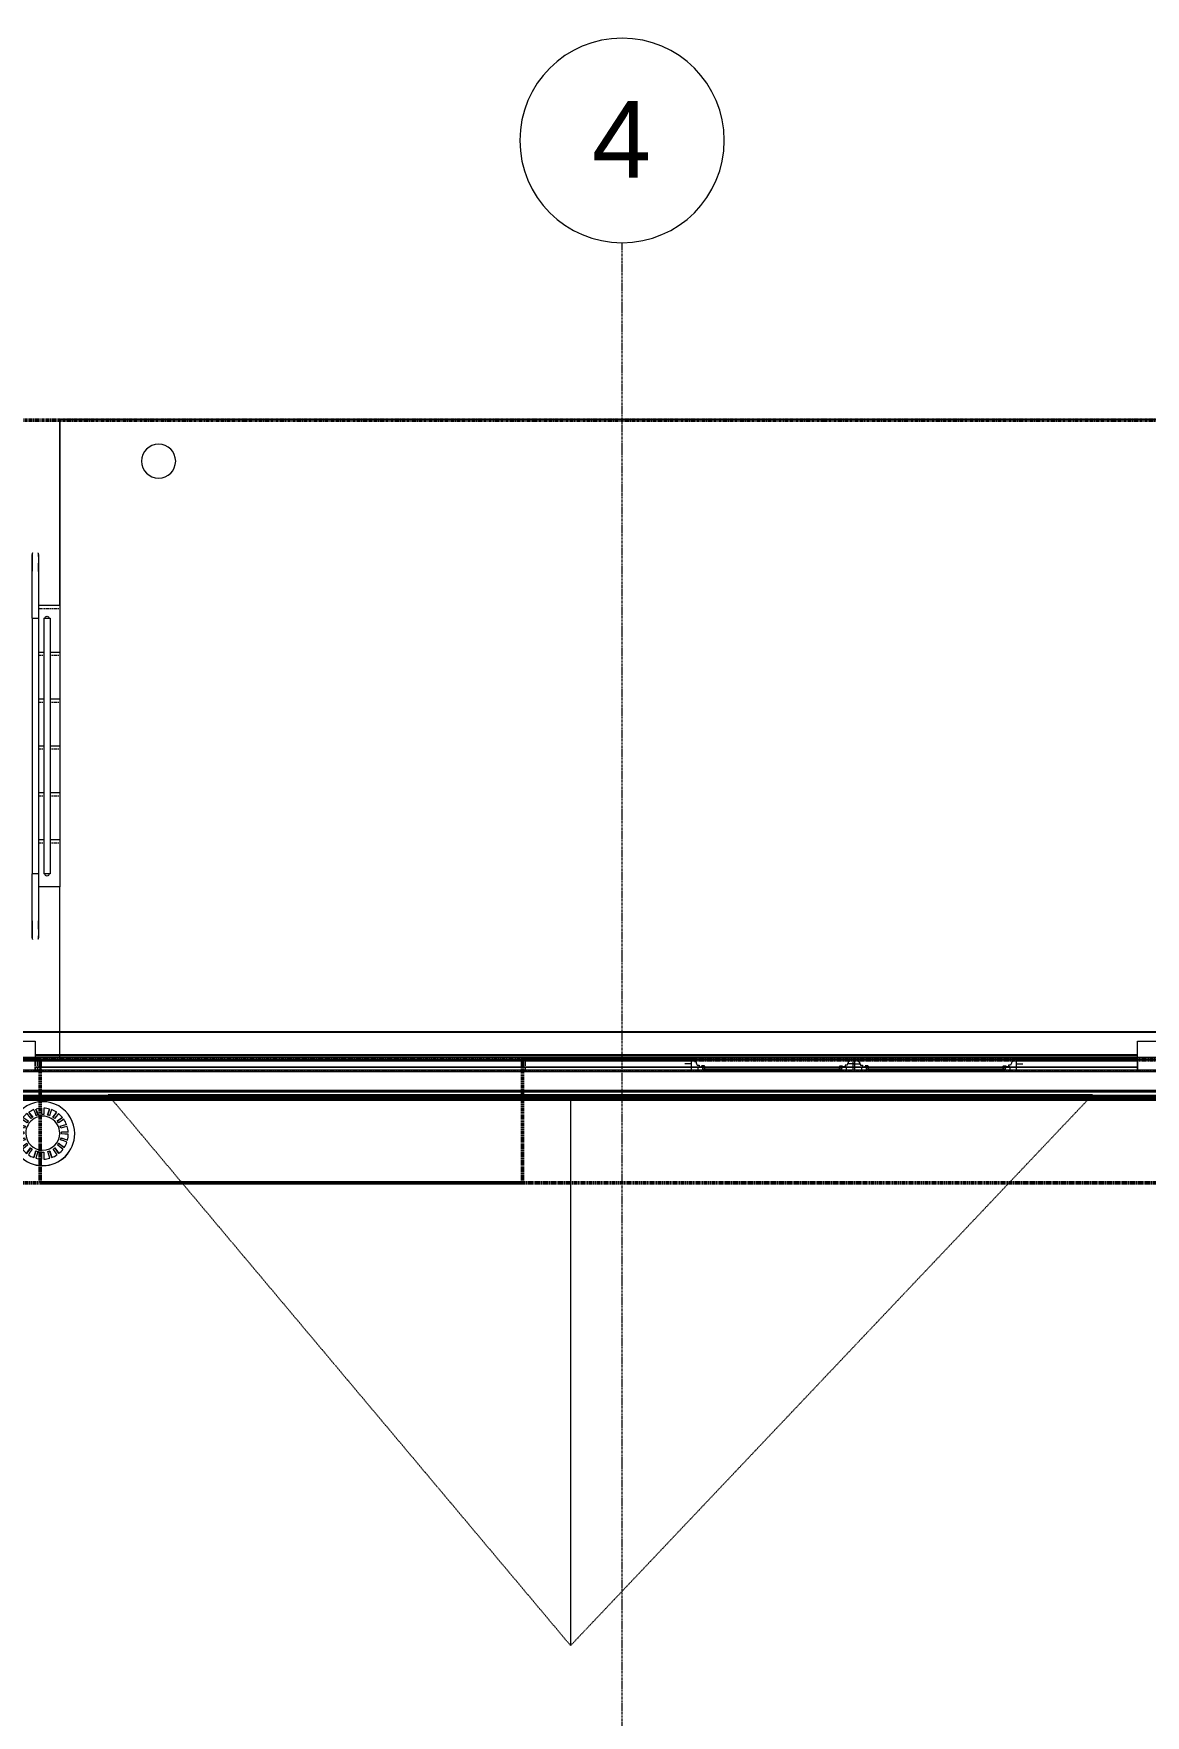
# Model space of a CAD drawing. Header units: inches. Extents: x -4218 to -1830, y 9757 to 12359.
# Drawn here: x -2638.5 to -2377.5, y 11964.7 to 12359.4 of the extents above; entities that cross this region are included whole.
import ezdxf

# ---------------------------------------------------------------- set-up
doc = ezdxf.new("R2010")
doc.units = ezdxf.units.IN
doc.header["$MEASUREMENT"] = 0
for name, pattern in [('Dash 1_16_', [0.125, 0.0625, -0.0625]), ('Double Dash 3_8_', [1, 0.375, -0.125, 0.125, -0.125, 0.125, -0.125]), ('Grid Line 1_2_', [0.875, 0.5, -0.125, 0.125, -0.125]), ('Overhead 1_16_', [0.101562, 0.0625, -0.039062])]:
    doc.linetypes.add(name, pattern=pattern)
for name, color, linetype, lineweight in [('0-1', 7, 'Continuous', 5), ('A-FLOR-1', 192, 'Continuous', 9), ('A-FLOR-HRAL', 11, 'Continuous', 9), ('A-GENM', 5, 'Continuous', 9), ('A-GLAZ-1', 151, 'Continuous', 9), ('A-GLAZ-2', 151, 'Continuous', 20), ('A-ROOF', 132, 'Continuous', 13), ('A-ROOF-1', 253, 'Dash 1_16_', 9), ('A-ROOF-2', 254, 'Dash 1_16_', 9), ('A-ROOF-3', 7, 'Dash 1_16_', 9), ('A-WALL-1', 113, 'Continuous', 9), ('C-PROP-LINE', 91, 'Double Dash 3_8_', 50), ('C-PROP-LINE-1', 91, 'Dash 1_16_', 50), ('C-TOPO', 7, 'Continuous', 9), ('E-LITE-EQPM', 33, 'Continuous', 9), ('M-EQPM', 50, 'Continuous', 9), ('S-GRID-1', 1, 'Grid Line 1_2_', 9), ('S-GRID-IDEN', 1, 'Continuous', 9), ('S-STRS', 31, 'Continuous', 9), ('S-STRS-1', 31, 'Overhead 1_16_', 9)]:
    doc.layers.add(name, color=color, linetype=linetype, lineweight=lineweight)
doc.styles.add('Arial', font='arial.ttf', dxfattribs={"height": 18})

# ---------------------------------------------------------------- blocks, each defined once
blk = doc.blocks.new('CTR  - Topography_rvt-1-BACKGROUND - ROOF PLAN')
at = {"layer": 'C-TOPO'}
for p, q in [((-2577.59, 12268.83), (-2632.32, 12268.83)), ((-2632.32, 12268.83), (-2632.32, 12257.7)), ((-2632.32, 12257.7), (-2632.32, 12268.83)), ((-2632.32, 12268.83), (-2577.59, 12268.83)), ((-2360.95, 12268.83), (-2577.59, 12268.83)), ((-2577.59, 12268.83), (-2360.95, 12268.83)), ((-2632.32, 12257.7), (-2632.32, 12225.19)), ((-2632.32, 12225.19), (-2632.32, 12257.7))]:
    blk.add_line(p, q, dxfattribs=at)
blk = doc.blocks.new('Basic Wall _ EXT - FIBER CEMENT - LARGE - ___-2505162-BACKGROUND - ROOF PLAN')
at = {"layer": 'A-WALL-1'}
for p, q in [((-2636.92, 12118.91), (-2638.11, 12118.91)), ((-2636.92, 12118.91), (-2638.11, 12118.91)), ((-2638.11, 12118.88), (-2636.92, 12118.88)), ((-2636.92, 12118.88), (-2638.11, 12118.88)), ((-2636.92, 12118.88), (-2636.92, 12118.91)), ((-2636.92, 12118.91), (-2636.92, 12118.71)), ((-2636.92, 12118.71), (-2636.92, 12118.88)), ((-2636.92, 12117.29), (-2636.92, 12118.26)), ((-2523.72, 12118.71), (-2523.72, 12118.91)), ((-2523.72, 12118.91), (-2523.72, 12118.88)), ((-2484.14, 12118.91), (-2523.72, 12118.91)), ((-2484.14, 12118.91), (-2523.72, 12118.91)), ((-2523.72, 12118.88), (-2523.72, 12118.71)), ((-2523.72, 12118.88), (-2484.14, 12118.88)), ((-2484.14, 12118.88), (-2523.72, 12118.88)), ((-2523.72, 12118.45), (-2523.72, 12118.5)), ((-2523.72, 12118.5), (-2523.72, 12118.45)), ((-2523.72, 12118.39), (-2523.72, 12118.43)), ((-2523.72, 12118.43), (-2523.72, 12118.39)), ((-2445.74, 12118.91), (-2446.11, 12118.91)), ((-2445.74, 12118.91), (-2446.11, 12118.91)), ((-2446.11, 12118.88), (-2445.74, 12118.88)), ((-2445.74, 12118.88), (-2446.11, 12118.88)), ((-2379.31, 12118.91), (-2407.71, 12118.91)), ((-2379.31, 12118.91), (-2407.71, 12118.91)), ((-2407.71, 12118.88), (-2379.31, 12118.88)), ((-2379.31, 12118.88), (-2407.71, 12118.88)), ((-2636.92, 12116.87), (-2638.11, 12116.87)), ((-2636.92, 12116.87), (-2638.11, 12116.87)), ((-2638.11, 12116.84), (-2636.92, 12116.84)), ((-2636.92, 12116.84), (-2638.11, 12116.84)), ((-2636.92, 12117.15), (-2636.92, 12117.28)), ((-2636.92, 12116.87), (-2636.92, 12116.99)), ((-2484.14, 12116.87), (-2523.72, 12116.87)), ((-2484.14, 12116.87), (-2523.72, 12116.87)), ((-2523.72, 12116.84), (-2484.14, 12116.84)), ((-2484.14, 12116.84), (-2523.72, 12116.84)), ((-2445.74, 12116.87), (-2446.11, 12116.87)), ((-2445.74, 12116.87), (-2446.11, 12116.87)), ((-2446.11, 12116.84), (-2445.74, 12116.84)), ((-2445.74, 12116.84), (-2446.11, 12116.84)), ((-2379.31, 12116.87), (-2407.71, 12116.87)), ((-2379.31, 12116.87), (-2407.71, 12116.87)), ((-2407.71, 12116.84), (-2379.31, 12116.84)), ((-2379.31, 12116.84), (-2407.71, 12116.84))]:
    blk.add_line(p, q, dxfattribs=at)
blk = doc.blocks.new('Basic Wall _ EXT - FIBER CEMENT - LARGE - ___-2162455-BACKGROUND - ROOF PLAN')
at = {"layer": 'A-WALL-1'}
for p, q in [((-2638.11, 12119.8), (-2379.31, 12119.8)), ((-2379.31, 12119.5), (-2638.11, 12119.5)), ((-2379.31, 12119.5), (-2638.11, 12119.5)), ((-2379.31, 12119.48), (-2638.11, 12119.48)), ((-2379.31, 12119.46), (-2638.11, 12119.46)), ((-2379.31, 12119.46), (-2638.11, 12119.46)), ((-2379.31, 12119.46), (-2638.11, 12119.46)), ((-2379.31, 12116.87), (-2638.11, 12116.87)), ((-2379.31, 12116.87), (-2638.11, 12116.87)), ((-2638.11, 12116.84), (-2379.31, 12116.84)), ((-2379.31, 12116.84), (-2638.11, 12116.84))]:
    blk.add_line(p, q, dxfattribs=at)
blk = doc.blocks.new('Basic Wall _ EXT - FIBER CEMENT - SMALL - ___-2145929-BACKGROUND - ROOF PLAN')
at = {"layer": 'A-WALL-1'}
for p, q in [((-2061.36, 12125.15), (-3867.29, 12125.15)), ((-2061.36, 12125.15), (-3867.29, 12125.15)), ((-3867.21, 12125.07), (-2061.44, 12125.07)), ((-2061.44, 12125.07), (-3867.21, 12125.07)), ((-2067.39, 12119.12), (-3861.25, 12119.12)), ((-2067.46, 12119.05), (-3861.19, 12119.05)), ((-2067.92, 12118.59), (-3860.73, 12118.59)), ((-2067.92, 12118.59), (-3860.73, 12118.59)), ((-2067.92, 12118.59), (-3860.73, 12118.59)), ((-2070.35, 12116.17), (-3858.3, 12116.17)), ((-2070.35, 12116.17), (-3858.3, 12116.17)), ((-2075.17, 12111.34), (-3853.48, 12111.34)), ((-2075.17, 12111.34), (-3853.48, 12111.34)), ((-2075.25, 12111.26), (-3853.4, 12111.26)), ((-2075.25, 12111.26), (-3853.4, 12111.26)), ((-3853.2, 12111.06), (-2075.45, 12111.06)), ((-2075.45, 12111.06), (-3853.2, 12111.06)), ((-3852.33, 12110.19), (-2076.32, 12110.19)), ((-2076.32, 12110.19), (-3852.33, 12110.19)), ((-2076.67, 12109.84), (-3851.97, 12109.84)), ((-2076.72, 12109.79), (-3851.93, 12109.79)), ((-2076.73, 12109.78), (-3851.92, 12109.78)), ((-3851.85, 12109.72), (-2076.8, 12109.72)), ((-2076.79, 12109.72), (-3851.85, 12109.72)), ((-2076.8, 12109.72), (-3851.85, 12109.72)), ((-2076.8, 12109.71), (-3851.85, 12109.71)), ((-2076.83, 12109.68), (-3851.82, 12109.68)), ((-2076.86, 12109.65), (-3851.78, 12109.65)), ((-3851.71, 12109.57), (-2076.94, 12109.57)), ((-2077.23, 12109.28), (-3851.42, 12109.28)), ((-2077.3, 12109.22), (-3851.35, 12109.22)), ((-2077.42, 12109.09), (-3851.22, 12109.09)), ((-2077.53, 12108.98), (-3851.11, 12108.98))]:
    blk.add_line(p, q, dxfattribs=at)
blk = doc.blocks.new('Window-Double_Hung-Andersen-400_Series-Tilt_Wash - DOUBLE HUNG - COTTAGE - 3RD FLOOR-2888224-BACKGROUND - ROOF PLAN')
at = {"layer": 'A-GLAZ-1'}
for p, q in [((-16.29, 2.5), (-15.7, 2.5)), ((-16.29, 2.12), (-15.7, 2.12)), ((-15.82, 2.5), (-15.82, 2.12)), ((-15.7, 2.62), (15.7, 2.62)), ((-15.7, 2.5), (15.7, 2.5)), ((-15.7, 2.12), (15.7, 2.12)), ((-15.7, 2), (15.7, 2)), ((16.29, 2.5), (15.7, 2.5)), ((16.29, 2.12), (15.7, 2.12)), ((15.82, 2.5), (15.82, 2.12))]:
    blk.add_line(p, q, dxfattribs=at)
at = {"layer": 'A-GLAZ-2'}
for p, q in [((19.01, 4.81), (-19.01, 4.81)), ((-19.01, 4.81), (-19.01, 4.56)), ((-19.01, 4.4), (-19.01, 4.36)), ((-19.01, 4.28), (-19.01, 4.23)), ((-19.01, 4.21), (-19.01, 4.16)), ((-19.01, 4.11), (-19.01, 3.57)), ((-18.2, 4.81), (-18.2, 4.56)), ((-18.2, 4.4), (-18.2, 4.36)), ((-18.2, 4.28), (-18.2, 4.23)), ((-18.2, 4.21), (-18.2, 4.16)), ((-18.2, 4.11), (-18.2, 4)), ((-18.2, 4), (-17.92, 4)), ((-17.92, 4), (-17.76, 3.58)), ((17.92, 4), (17.79, 3.66)), ((18.2, 4), (17.92, 4)), ((18.2, 4.81), (18.2, 4.56)), ((18.2, 4.4), (18.2, 4.36)), ((18.2, 4.28), (18.2, 4.23)), ((18.2, 4.21), (18.2, 4.16)), ((18.2, 4.11), (18.2, 4)), ((19.01, 4.56), (19.01, 4.81)), ((19.01, 4.36), (19.01, 4.4)), ((19.01, 4.23), (19.01, 4.28)), ((19.01, 4.16), (19.01, 4.21)), ((19.01, 3.66), (19.01, 4.11)), ((-19.01, 3.44), (-20.51, 3.44)), ((-19.01, 3.57), (-19.01, 3)), ((-19.01, 2.9), (-19.01, 2.85)), ((-19.01, 2.84), (-19.01, 2.72)), ((-19.01, 2.69), (-19.01, 2.01)), ((-19.01, 2.01), (-19.01, 1.69)), ((-17.76, 3.57), (-17.61, 3.19)), ((-17.61, 3.19), (-17.14, 3.19)), ((-17.42, 2.75), (-16.57, 2.75)), ((-17.42, 2.69), (-17.42, 2.01)), ((-17.42, 2.01), (-17.42, 1.69)), ((-17.14, 3.19), (-17.14, 3)), ((-17.14, 2.9), (-17.14, 2.85)), ((-17.14, 2.84), (-17.14, 2.75)), ((-15.86, 2.97), (-16.57, 2.97)), ((-16.57, 2.85), (-16.57, 2.9)), ((-16.57, 2.72), (-16.57, 2.84)), ((-16.57, 2.62), (-16.57, 2.69)), ((-15.7, 2.62), (-16.57, 2.62)), ((-16.29, 2.62), (-16.29, 2.01)), ((-15.7, 2), (-16.29, 2)), ((-15.82, 2.9), (-15.8, 2.85)), ((-15.8, 2.84), (-15.74, 2.72)), ((-15.78, 1.69), (-15.7, 2)), ((-15.73, 2.69), (-15.7, 2.62)), ((15.73, 2.69), (15.7, 2.62)), ((15.7, 2.62), (16.57, 2.62)), ((15.7, 2), (16.29, 2)), ((15.78, 1.69), (15.7, 2)), ((15.8, 2.84), (15.74, 2.72)), ((15.82, 2.9), (15.8, 2.85)), ((15.85, 2.95), (15.83, 2.91)), ((15.86, 2.97), (16.57, 2.97)), ((16.29, 2.62), (16.29, 2.01)), ((16.57, 2.91), (16.57, 2.95)), ((16.57, 2.85), (16.57, 2.9)), ((16.57, 2.72), (16.57, 2.84)), ((17.42, 2.75), (16.57, 2.75)), ((16.57, 2.62), (16.57, 2.69)), ((17.14, 3.19), (17.14, 3)), ((17.61, 3.19), (17.14, 3.19)), ((17.14, 2.95), (17.14, 2.91)), ((17.14, 2.9), (17.14, 2.85)), ((17.14, 2.84), (17.14, 2.75)), ((17.42, 2.69), (17.42, 2.01)), ((17.42, 2.01), (17.42, 1.69)), ((17.79, 3.65), (17.61, 3.19)), ((19.01, 3), (19.01, 3.66)), ((19.01, 3.44), (20.51, 3.44)), ((19.01, 2.91), (19.01, 2.95)), ((19.01, 2.85), (19.01, 2.9)), ((19.01, 2.72), (19.01, 2.84)), ((19.01, 2.01), (19.01, 2.69)), ((19.01, 1.69), (19.01, 2.01))]:
    blk.add_line(p, q, dxfattribs=at)
blk = doc.blocks.new('Window-Double_Hung-Andersen-400_Series-Tilt_Wash - DOUBLE HUNG - COTTAGE - 3RD FLOOR-V78-BACKGROUND - ROOF PLAN')
at = {"layer": 'A-GLAZ-1'}
for p, q in [((-16.29, 2.5), (-15.7, 2.5)), ((-16.29, 2.12), (-15.7, 2.12)), ((-15.82, 2.5), (-15.82, 2.12)), ((-15.7, 2.62), (15.7, 2.62)), ((-15.7, 2.5), (15.7, 2.5)), ((-15.7, 2.12), (15.7, 2.12)), ((-15.7, 2), (15.7, 2)), ((16.29, 2.5), (15.7, 2.5)), ((16.29, 2.12), (15.7, 2.12)), ((15.82, 2.5), (15.82, 2.12))]:
    blk.add_line(p, q, dxfattribs=at)
at = {"layer": 'A-GLAZ-2'}
for p, q in [((19.01, 4.81), (-19.01, 4.81)), ((-19.01, 4.81), (-19.01, 4.56)), ((-19.01, 4.4), (-19.01, 4.36)), ((-19.01, 4.28), (-19.01, 4.23)), ((-19.01, 4.21), (-19.01, 4.16)), ((-19.01, 4.11), (-19.01, 3.49)), ((-18.2, 4.81), (-18.2, 4.56)), ((-18.2, 4.4), (-18.2, 4.36)), ((-18.2, 4.28), (-18.2, 4.23)), ((-18.2, 4.21), (-18.2, 4.16)), ((-18.2, 4.11), (-18.2, 4)), ((-18.2, 4), (-17.92, 4)), ((-17.92, 4), (-17.72, 3.49)), ((17.92, 4), (17.76, 3.57)), ((18.2, 4), (17.92, 4)), ((18.2, 4.81), (18.2, 4.56)), ((18.2, 4.4), (18.2, 4.36)), ((18.2, 4.28), (18.2, 4.23)), ((18.2, 4.21), (18.2, 4.16)), ((18.2, 4.11), (18.2, 4)), ((19.01, 4.56), (19.01, 4.81)), ((19.01, 4.36), (19.01, 4.4)), ((19.01, 4.23), (19.01, 4.28)), ((19.01, 4.16), (19.01, 4.21)), ((19.01, 3.57), (19.01, 4.11)), ((-19.01, 3.44), (-20.51, 3.44)), ((-19.01, 3.48), (-19.01, 3)), ((-19.01, 2.9), (-19.01, 2.85)), ((-19.01, 2.84), (-19.01, 2.72)), ((-19.01, 2.69), (-19.01, 2.01)), ((-19.01, 2.01), (-19.01, 1.69)), ((-17.72, 3.48), (-17.61, 3.19)), ((-17.61, 3.19), (-17.14, 3.19)), ((-17.42, 2.75), (-16.57, 2.75)), ((-17.42, 2.69), (-17.42, 2.01)), ((-17.42, 2.01), (-17.42, 1.69)), ((-17.14, 3.19), (-17.14, 3)), ((-17.14, 2.9), (-17.14, 2.85)), ((-17.14, 2.84), (-17.14, 2.75)), ((-15.86, 2.97), (-16.57, 2.97)), ((-16.57, 2.85), (-16.57, 2.9)), ((-16.57, 2.72), (-16.57, 2.84)), ((-16.57, 2.62), (-16.57, 2.69)), ((-15.7, 2.62), (-16.57, 2.62)), ((-16.29, 2.62), (-16.29, 2.01)), ((-15.7, 2), (-16.29, 2)), ((-15.82, 2.9), (-15.8, 2.85)), ((-15.8, 2.84), (-15.74, 2.72)), ((-15.78, 1.69), (-15.7, 2)), ((-15.73, 2.69), (-15.7, 2.62)), ((15.73, 2.69), (15.7, 2.62)), ((15.7, 2.62), (16.57, 2.62)), ((15.7, 2), (16.29, 2)), ((15.78, 1.69), (15.7, 2)), ((15.8, 2.84), (15.74, 2.72)), ((15.82, 2.9), (15.8, 2.85)), ((15.86, 2.97), (16.57, 2.97)), ((16.29, 2.62), (16.29, 2.01)), ((16.57, 2.85), (16.57, 2.9)), ((16.57, 2.72), (16.57, 2.84)), ((17.42, 2.75), (16.57, 2.75)), ((16.57, 2.62), (16.57, 2.69)), ((17.14, 3.19), (17.14, 3)), ((17.61, 3.19), (17.14, 3.19)), ((17.14, 2.9), (17.14, 2.85)), ((17.14, 2.84), (17.14, 2.75)), ((17.42, 2.69), (17.42, 2.01)), ((17.42, 2.01), (17.42, 1.69)), ((17.75, 3.57), (17.61, 3.19)), ((19.01, 3), (19.01, 3.57)), ((19.01, 3.44), (20.51, 3.44)), ((19.01, 2.85), (19.01, 2.9)), ((19.01, 2.72), (19.01, 2.84)), ((19.01, 2.01), (19.01, 2.69)), ((19.01, 1.69), (19.01, 2.01))]:
    blk.add_line(p, q, dxfattribs=at)
blk = doc.blocks.new('Pathway_Cooper_McGraw-Edison _BSC-BRC_Round - Pathway_Cooper_McGraw-Edison _BSC-BRC_Round-2028611-BACKGROUND - ROOF PLAN')
at = {"layer": 'E-LITE-EQPM'}
for start, end in [(360, 180), (180, 360)]:
    blk.add_arc((0, 0), 4, start, end, dxfattribs=at)
blk = doc.blocks.new('Family1 - SCUPPER-2621238-BACKGROUND - ROOF PLAN')
at = {"layer": 'A-GENM'}
for p, q in [((-5, -2.01), (-5, -1.69)), ((-5, -2.84), (-5, -2.01)), ((-5, -4.11), (-5, -3)), ((5, -1.69), (5, -2.01)), ((5, -2.01), (5, -2.84)), ((5, -3), (5, -4.11)), ((-5, -4.97), (-5, -4.56)), ((-5, -8.81), (-5, -4.97)), ((5, -4.56), (5, -4.97)), ((5, -4.97), (5, -8.81)), ((5, -8.81), (-5, -8.81))]:
    blk.add_line(p, q, dxfattribs=at)
blk = doc.blocks.new('Family1 - SCUPPER-V148-BACKGROUND - ROOF PLAN')
at = {"layer": 'A-GENM'}
for p, q in [((-5, -2.01), (-5, -1.69)), ((-5, -2.84), (-5, -2.01)), ((-5, -2.9), (-5, -2.85)), ((-5, -2.95), (-5, -2.91)), ((-5, -4.11), (-5, -3)), ((5, -1.69), (5, -2.01)), ((5, -2.01), (5, -2.84)), ((5, -2.85), (5, -2.9)), ((5, -2.91), (5, -2.95)), ((5, -3), (5, -4.11)), ((-5, -4.21), (-5, -4.16)), ((-5, -4.28), (-5, -4.23)), ((-5, -4.34), (-5, -4.29)), ((-5, -4.4), (-5, -4.35)), ((-5, -4.97), (-5, -4.56)), ((-5, -8.81), (-5, -4.97)), ((5, -4.16), (5, -4.21)), ((5, -4.23), (5, -4.28)), ((5, -4.29), (5, -4.34)), ((5, -4.35), (5, -4.4)), ((5, -4.56), (5, -4.97)), ((5, -4.97), (5, -8.81)), ((5, -8.81), (-5, -8.81))]:
    blk.add_line(p, q, dxfattribs=at)
blk = doc.blocks.new('22142613 - Roof Drains - Type A - 15_ Strainer - 8_ Drain-V175-BACKGROUND - ROOF PLAN')
at = {"layer": 'M-EQPM'}
for p, q in [((-2638.71, 12105.04), (-2639.59, 12106.26)), ((-2637.44, 12105.59), (-2637.91, 12107.01)), ((-2634.74, 12107.01), (-2635.2, 12105.59)), ((-2633.06, 12106.26), (-2633.94, 12105.04)), ((-2640.44, 12102.94), (-2641.91, 12103.41)), ((-2639.74, 12104.13), (-2640.97, 12105.02)), ((-2631.68, 12105.02), (-2632.91, 12104.13)), ((-2630.74, 12103.41), (-2632.21, 12102.94)), ((-2643.82, 12101.23), (-2643.82, 12101.21)), ((-2640.74, 12101.59), (-2642.31, 12101.59)), ((-2640.61, 12100.21), (-2642.13, 12099.71)), ((-2640.05, 12098.94), (-2641.37, 12097.98)), ((-2640.32, 12101.21), (-2640.32, 12100.99)), ((-2631.28, 12097.98), (-2632.59, 12098.94)), ((-2632.32, 12100.99), (-2632.32, 12101.21)), ((-2630.52, 12099.71), (-2632.04, 12100.21)), ((-2630.33, 12101.59), (-2631.91, 12101.59)), ((-2628.82, 12101.21), (-2628.82, 12101.23)), ((-2639.13, 12097.9), (-2640.1, 12096.57)), ((-2637.93, 12097.19), (-2638.45, 12095.62)), ((-2634.2, 12095.62), (-2634.71, 12097.19)), ((-2632.55, 12096.57), (-2633.51, 12097.9))]:
    blk.add_line(p, q, dxfattribs=at)
at = {"layer": 'M-EQPM', "flags": 128}
for points in [[(-2639.59, 12106.26), (-2639.13, 12105.66), (-2638.66, 12105.07)], [(-2637.9, 12105.45), (-2638.14, 12106.16), (-2638.38, 12106.86)], [(-2637.91, 12107.01), (-2637.66, 12106.31), (-2637.42, 12105.6)], [(-2636.57, 12105.73), (-2636.57, 12106.48), (-2636.57, 12107.22)], [(-2636.07, 12107.22), (-2636.07, 12106.48), (-2636.07, 12105.73)], [(-2635.23, 12105.6), (-2634.99, 12106.31), (-2634.74, 12107.01)], [(-2634.27, 12106.86), (-2634.51, 12106.16), (-2634.75, 12105.45)], [(-2633.98, 12105.07), (-2633.52, 12105.66), (-2633.06, 12106.26)], [(-2640.58, 12102.54), (-2641.32, 12102.74), (-2642.07, 12102.94)], [(-2641.91, 12103.41), (-2641.16, 12103.21), (-2640.41, 12103.01)], [(-2640, 12103.78), (-2640.63, 12104.2), (-2641.27, 12104.62)], [(-2640.97, 12105.02), (-2640.33, 12104.6), (-2639.69, 12104.18)], [(-2639.07, 12104.78), (-2639.54, 12105.37), (-2640, 12105.97)], [(-2632.65, 12105.97), (-2633.11, 12105.37), (-2633.57, 12104.78)], [(-2632.95, 12104.18), (-2632.31, 12104.6), (-2631.68, 12105.02)], [(-2631.38, 12104.62), (-2632.01, 12104.2), (-2632.65, 12103.78)], [(-2632.24, 12103.01), (-2631.49, 12103.21), (-2630.74, 12103.41)], [(-2630.57, 12102.94), (-2631.32, 12102.74), (-2632.07, 12102.54)], [(-2640.75, 12101.17), (-2641.53, 12101.13), (-2642.32, 12101.09)], [(-2642.31, 12101.59), (-2641.52, 12101.63), (-2640.73, 12101.67)], [(-2642.13, 12099.71), (-2641.38, 12100), (-2640.63, 12100.29)], [(-2640.49, 12099.81), (-2641.23, 12099.52), (-2641.98, 12099.24)], [(-2641.37, 12097.98), (-2640.73, 12098.49), (-2640.09, 12098.99)], [(-2639.81, 12098.58), (-2640.44, 12098.08), (-2641.08, 12097.57)], [(-2631.57, 12097.57), (-2632.2, 12098.08), (-2632.84, 12098.58)], [(-2632.55, 12098.99), (-2631.92, 12098.49), (-2631.28, 12097.98)], [(-2630.66, 12099.24), (-2631.41, 12099.52), (-2632.16, 12099.81)], [(-2632.02, 12100.29), (-2631.27, 12100), (-2630.52, 12099.71)], [(-2631.91, 12101.67), (-2631.12, 12101.63), (-2630.33, 12101.59)], [(-2630.33, 12101.09), (-2631.11, 12101.13), (-2631.9, 12101.17)], [(-2640.1, 12096.57), (-2639.64, 12097.25), (-2639.17, 12097.93)], [(-2638.77, 12097.63), (-2639.24, 12096.95), (-2639.7, 12096.27)], [(-2638.45, 12095.62), (-2638.2, 12096.41), (-2637.96, 12097.2)], [(-2637.48, 12097.04), (-2637.73, 12096.25), (-2637.97, 12095.46)], [(-2636.57, 12095.23), (-2636.57, 12096.06), (-2636.57, 12096.89)], [(-2636.07, 12096.89), (-2636.07, 12096.06), (-2636.07, 12095.23)], [(-2634.68, 12095.46), (-2634.92, 12096.25), (-2635.16, 12097.04)], [(-2634.69, 12097.2), (-2634.45, 12096.41), (-2634.2, 12095.62)], [(-2632.95, 12096.27), (-2633.41, 12096.95), (-2633.87, 12097.63)], [(-2633.47, 12097.93), (-2633.01, 12097.25), (-2632.55, 12096.57)]]:
    blk.add_lwpolyline(points, dxfattribs=at)
at = {"layer": 'M-EQPM'}
for centre, major_axis, start_param, end_param in [((-2636.32, 12101.23), (7.5, 0), 0, 3.141593), ((-2636.32, 12101.23), (6, 0), 1.921009, 2.146732), ((-2636.32, 12101.23), (6, 0), 1.612475, 1.83765), ((-2636.32, 12101.23), (6, 0), 1.303943, 1.529118), ((-2636.32, 12101.23), (6, 0), 0.994861, 1.220584), ((-2636.32, 12101.23), (6, 0), 2.851802, 3.081699), ((-2636.32, 12101.23), (6, 0), 2.540227, 2.768432), ((-2636.32, 12101.23), (6, 0), 2.230094, 2.456861), ((-2636.32, 12101.31), (4.43, 0), 2.747406, 2.860472), ((-2636.32, 12101.34), (4, 0), 0, 3.141593), ((-2636.32, 12101.31), (4.43, 0), 2.43676, 2.549818), ((-2636.32, 12101.31), (4.43, 0), 2.128072, 2.241119), ((-2636.32, 12101.31), (4.43, 0), 1.820803, 1.933842), ((-2636.32, 12101.31), (4.43, 0), 1.514279, 1.627314), ((-2636.32, 12101.31), (4.43, 0), 1.207751, 1.32079), ((-2636.32, 12101.31), (4.43, 0), 0.900473, 1.013521), ((-2636.32, 12101.31), (4.43, 0), 0.591774, 0.704832), ((-2636.32, 12101.23), (6, 0), 0.684732, 0.911499), ((-2636.32, 12101.31), (4.43, 0), 0.28112, 0.394187), ((-2636.32, 12101.23), (6, 0), 0.373161, 0.601365), ((-2636.32, 12101.23), (6, 0), 0.059893, 0.289791), ((-2636.32, 12101.23), (7.5, 0), 3.141593, 6.283185), ((-2636.32, 12101.21), (7.5, 0), 3.141593, 6.283185), ((-2636.32, 12101.23), (6, 0), 3.16507, 3.39675), ((-2636.32, 12101.23), (6, 0), 3.48012, 3.713498), ((-2636.32, 12101.31), (4.43, 0), 3.060354, 3.141593), ((-2636.32, 12101.31), (4.43, 0), 3.141593, 3.173424), ((-2636.32, 12101.31), (4.43, 0), 3.375724, 3.488791), ((-2636.32, 12101.34), (4, 0), 3.141593, 6.283185), ((-2636.32, 12101.31), (4.43, 0), 3.693397, 3.806455), ((-2636.32, 12101.31), (4.43, 0), 5.618323, 5.731381), ((-2636.32, 12101.31), (4.43, 0), 5.935987, 6.049054), ((-2636.32, 12101.31), (4.43, 0), 0, 0.081239), ((-2636.32, 12101.31), (4.43, 0), 6.251354, 6.283185), ((-2636.32, 12101.23), (6, 0), 5.71128, 5.944658), ((-2636.32, 12101.23), (6, 0), 6.028028, 6.259707), ((-2636.32, 12101.23), (6, 0), 3.796864, 4.031687), ((-2636.32, 12101.23), (6, 0), 4.11505, 4.350924), ((-2636.32, 12101.31), (4.43, 0), 4.013027, 4.126075), ((-2636.32, 12101.23), (6, 0), 4.434283, 4.67071), ((-2636.32, 12101.31), (4.43, 0), 4.334077, 4.447116), ((-2636.32, 12101.31), (4.43, 0), 4.655871, 4.768907), ((-2636.32, 12101.23), (6, 0), 4.754068, 4.990495), ((-2636.32, 12101.31), (4.43, 0), 4.977662, 5.090701), ((-2636.32, 12101.23), (6, 0), 5.073854, 5.309728), ((-2636.32, 12101.31), (4.43, 0), 5.298703, 5.411751), ((-2636.32, 12101.23), (6, 0), 5.393091, 5.627914)]:
    blk.add_ellipse(centre, major_axis=major_axis, ratio=0.999788, start_param=start_param, end_param=end_param, dxfattribs=at)
blk = doc.blocks.new('Railing - 1_-2850776-BACKGROUND - ROOF PLAN')
at = {"layer": 'A-FLOR-HRAL'}
for p, q in [((2, 11), (2, 0)), ((3.5, 0), (3.5, 11))]:
    blk.add_line(p, q, dxfattribs=at)
at = {"layer": 'A-FLOR-HRAL', "flags": 128}
for points in [[(2, 15), (2, 15.03), (2, 15.06), (2.01, 15.09), (2.01, 15.12), (2.01, 15.15), (2.02, 15.18), (2.03, 15.21), (2.04, 15.24), (2.05, 15.26), (2.06, 15.29), (2.07, 15.32), (2.08, 15.35)], [(2, 15), (2, 15), (2, 14.99), (2, 14.97), (2, 14.95), (2, 14.92), (2, 14.89), (2, 14.84), (2, 14.8), (2, 14.74), (2, 14.68), (2, 14.62), (2, 14.55), (2, 14.47), (2, 14.39), (2, 14.3), (2, 14.21), (2, 14.11), (2, 14.01), (2, 13.9), (2, 13.79), (2, 13.67), (2, 13.55), (2, 13.42), (2, 13.29), (2, 13.16), (2, 13.02), (2, 12.89), (2, 12.74), (2, 12.6), (2, 12.45), (2, 12.3), (2, 12.15), (2, 11.99), (2, 11.84), (2, 11.68), (2, 11.52), (2, 11.36), (2, 11.2), (2, 11.04), (2, 11)], [(2, 14.53), (2, 14.6), (2, 14.67), (2, 14.73), (2, 14.78), (2, 14.83), (2, 14.87), (2, 14.91), (2, 14.94), (2, 14.97), (2, 14.98), (2, 14.99), (2, 15), (2, 15)], [(2, 11), (2, 11.16), (2, 11.32), (2, 11.48), (2, 11.64), (2, 11.79), (2, 11.95), (2, 12.11), (2, 12.26), (2, 12.41), (2, 12.56), (2, 12.7), (2, 12.85), (2, 12.94)], [(3.41, 15.35), (3.43, 15.33), (3.44, 15.3), (3.45, 15.27), (3.46, 15.24), (3.47, 15.22), (3.48, 15.19), (3.48, 15.16), (3.49, 15.13), (3.49, 15.1), (3.5, 15.07), (3.5, 15.04), (3.5, 15.01), (3.5, 15)], [(3.5, 11), (3.5, 11.16), (3.5, 11.32), (3.5, 11.48), (3.5, 11.64), (3.5, 11.79), (3.5, 11.95), (3.5, 12.11), (3.5, 12.26), (3.5, 12.41), (3.5, 12.56), (3.5, 12.7), (3.5, 12.85), (3.5, 12.99), (3.5, 13.12), (3.5, 13.26), (3.5, 13.39), (3.5, 13.52), (3.5, 13.64), (3.5, 13.76), (3.5, 13.87), (3.5, 13.98), (3.5, 14.08), (3.5, 14.18), (3.5, 14.28), (3.5, 14.37), (3.5, 14.45), (3.5, 14.53), (3.5, 14.6), (3.5, 14.67), (3.5, 14.73), (3.5, 14.78), (3.5, 14.83), (3.5, 14.87), (3.5, 14.91), (3.5, 14.94), (3.5, 14.97), (3.5, 14.98), (3.5, 14.99), (3.5, 15), (3.5, 15)], [(3.5, 15), (3.5, 15), (3.5, 14.99), (3.5, 14.97), (3.5, 14.95), (3.5, 14.92), (3.5, 14.89), (3.5, 14.84), (3.5, 14.8), (3.5, 14.74), (3.5, 14.68), (3.5, 14.62), (3.5, 14.55), (3.5, 14.47), (3.5, 14.39), (3.5, 14.3), (3.5, 14.21), (3.5, 14.11), (3.5, 14.01), (3.5, 13.9), (3.5, 13.79), (3.5, 13.67), (3.5, 13.55), (3.5, 13.42), (3.5, 13.29), (3.5, 13.16), (3.5, 13.02), (3.5, 12.89), (3.5, 12.74), (3.5, 12.6), (3.5, 12.45), (3.5, 12.3), (3.5, 12.15), (3.5, 11.99), (3.5, 11.84), (3.5, 11.68), (3.5, 11.52), (3.5, 11.36), (3.5, 11.2), (3.5, 11.04)]]:
    blk.add_lwpolyline(points, dxfattribs=at)
at = {"layer": 'A-FLOR-HRAL'}
blk.add_arc((0, 0), 0.5, 360, 180, dxfattribs=at)
blk = doc.blocks.new('Railing - 1_-2850778-BACKGROUND - ROOF PLAN')
at = {"layer": 'A-FLOR-HRAL'}
for p, q in [((2, 0), (2, -11)), ((3.5, -11), (3.5, 0))]:
    blk.add_line(p, q, dxfattribs=at)
at = {"layer": 'A-FLOR-HRAL', "flags": 128}
for points in [[(2, -11), (2, -11.16), (2, -11.32), (2, -11.48), (2, -11.64), (2, -11.79), (2, -11.95), (2, -12.11), (2, -12.26), (2, -12.41), (2, -12.56), (2, -12.7), (2, -12.85), (2, -12.99), (2, -13.12), (2, -13.26), (2, -13.39), (2, -13.52), (2, -13.64), (2, -13.76), (2, -13.87), (2, -13.98), (2, -14.08), (2, -14.18), (2, -14.28), (2, -14.37), (2, -14.45), (2, -14.53), (2, -14.6), (2, -14.67), (2, -14.73), (2, -14.78), (2, -14.83), (2, -14.87), (2, -14.91), (2, -14.94), (2, -14.97), (2, -14.98), (2, -14.99), (2, -15), (2, -15)], [(2, -12.94), (2, -12.89), (2, -12.74), (2, -12.6), (2, -12.45), (2, -12.3), (2, -12.15), (2, -11.99), (2, -11.84), (2, -11.68), (2, -11.52), (2, -11.36), (2, -11.2), (2, -11.04)], [(3.5, -11), (3.5, -11.16), (3.5, -11.32), (3.5, -11.48), (3.5, -11.64), (3.5, -11.79), (3.5, -11.95), (3.5, -12.11), (3.5, -12.26), (3.5, -12.41), (3.5, -12.56), (3.5, -12.7), (3.5, -12.85), (3.5, -12.99), (3.5, -13.12), (3.5, -13.26), (3.5, -13.39), (3.5, -13.52), (3.5, -13.64), (3.5, -13.76), (3.5, -13.87), (3.5, -13.98), (3.5, -14.08), (3.5, -14.18), (3.5, -14.28), (3.5, -14.37), (3.5, -14.45), (3.5, -14.53), (3.5, -14.6), (3.5, -14.67), (3.5, -14.73), (3.5, -14.78), (3.5, -14.83), (3.5, -14.87), (3.5, -14.91), (3.5, -14.94), (3.5, -14.97), (3.5, -14.98), (3.5, -14.99), (3.5, -15), (3.5, -15)], [(3.5, -15), (3.5, -15), (3.5, -14.99), (3.5, -14.97), (3.5, -14.95), (3.5, -14.92), (3.5, -14.89), (3.5, -14.84), (3.5, -14.8), (3.5, -14.74), (3.5, -14.68), (3.5, -14.62), (3.5, -14.55), (3.5, -14.47), (3.5, -14.39), (3.5, -14.3), (3.5, -14.21), (3.5, -14.11), (3.5, -14.01), (3.5, -13.9), (3.5, -13.79), (3.5, -13.67), (3.5, -13.55), (3.5, -13.42), (3.5, -13.29), (3.5, -13.16), (3.5, -13.02), (3.5, -12.89), (3.5, -12.74), (3.5, -12.6), (3.5, -12.45), (3.5, -12.3), (3.5, -12.15), (3.5, -11.99), (3.5, -11.84), (3.5, -11.68), (3.5, -11.52), (3.5, -11.36), (3.5, -11.2), (3.5, -11.04), (3.5, -11)], [(2, -15), (2, -15), (2, -14.99), (2, -14.97), (2, -14.95), (2, -14.92), (2, -14.89), (2, -14.84), (2, -14.8), (2, -14.74), (2, -14.68), (2, -14.62), (2, -14.55), (2, -14.5)], [(2.07, -15.33), (2.06, -15.3), (2.05, -15.27), (2.04, -15.24), (2.03, -15.22), (2.02, -15.19), (2.02, -15.16), (2.01, -15.13), (2.01, -15.1), (2, -15.07), (2, -15.04), (2, -15.01), (2, -15)], [(3.5, -15), (3.5, -15.03), (3.5, -15.06), (3.49, -15.09), (3.49, -15.12), (3.49, -15.15), (3.48, -15.18), (3.47, -15.21), (3.46, -15.24), (3.45, -15.26), (3.44, -15.29), (3.43, -15.32), (3.42, -15.35)]]:
    blk.add_lwpolyline(points, dxfattribs=at)
at = {"layer": 'A-FLOR-HRAL'}
blk.add_arc((0, 0), 0.5, 180, 360, dxfattribs=at)
blk = doc.blocks.new('Railing - Railing-2850923-BACKGROUND - ROOF PLAN')
at = {"layer": 'A-FLOR-HRAL'}
for p, q in [((-2638.82, 12222.19), (-2637.32, 12222.19)), ((-2638.82, 12222.19), (-2638.82, 12162.19)), ((-2637.32, 12222.19), (-2637.32, 12162.19)), ((-2636.07, 12222.19), (-2634.57, 12222.19)), ((-2636.07, 12222.19), (-2636.07, 12162.19)), ((-2634.57, 12222.19), (-2634.57, 12162.19)), ((-2637.32, 12162.19), (-2638.82, 12162.19)), ((-2634.57, 12162.19), (-2636.07, 12162.19))]:
    blk.add_line(p, q, dxfattribs=at)
at = {"extrusion": (0, 0, -1), "zscale": -1}
for name, p in [('Railing - 1_-2850776-BACKGROUND - ROOF PLAN', (2635.32, 12222.19)), ('Railing - 1_-2850778-BACKGROUND - ROOF PLAN', (2635.32, 12162.19))]:
    blk.add_blockref(name, p, dxfattribs=at)
blk = doc.blocks.new('Family - ___-1878357-BACKGROUND - ROOF PLAN')
at = {"layer": 'C-PROP-LINE'}
blk.add_line((-3989.61, 12268.69), (-1926.87, 12268.69), dxfattribs=at)
blk = doc.blocks.new('Family - ___-2835860-BACKGROUND - ROOF PLAN')
at = {"layer": 'C-PROP-LINE-1'}
for p, q in [((-2636.92, 12118.59), (-3860.72, 12118.59)), ((-2636.92, 12118.59), (-2636.92, 12089.69)), ((-2523.72, 12089.69), (-2523.72, 12118.59)), ((-2067.55, 12118.59), (-2523.72, 12118.59)), ((-2636.92, 12089.69), (-2523.72, 12089.69))]:
    blk.add_line(p, q, dxfattribs=at)
blk = doc.blocks.new('Family - ___-2835903-BACKGROUND - ROOF PLAN')
at = {"layer": 'C-PROP-LINE-1'}
blk.add_line((-2096.45, 12089.69), (-3831.82, 12089.69), dxfattribs=at)
blk = doc.blocks.new('Family - ___-2835932-BACKGROUND - ROOF PLAN')
at = {"layer": 'C-PROP-LINE-1'}
blk.add_line((-2067.55, 12118.59), (-3860.72, 12118.59), dxfattribs=at)
blk = doc.blocks.new('Grid - Grid Head - Circle-50561-BACKGROUND - ROOF PLAN')
at = {"layer": 'S-GRID-IDEN'}
for start, end in [(360, 180), (180, 360)]:
    blk.add_arc((0, 0), 0.25, start, end, dxfattribs=at)

msp = doc.modelspace()

# ---------------------------------------------------------------- linework, layer by layer
at = {"layer": 'A-FLOR-1'}
for p, q in [((-2632.32, 12159.19), (-2637.32, 12159.19)), ((-2632.32, 12119.79), (-2632.32, 12159.19)), ((-2632.32, 12119.5), (-2632.32, 12119.63)), ((-2632.32, 12118.71), (-2632.32, 12119.46))]:
    msp.add_line(p, q, dxfattribs=at)
at = {"layer": 'A-ROOF'}
for p, q in [((-2512.41, 12109.45), (-2512.41, 12109.38)), ((-2512.41, 12109.21), (-2512.41, 11981.08))]:
    msp.add_line(p, q, dxfattribs=at)
at = {"layer": 'A-ROOF-1'}
msp.add_line((-2076.17, 12115.84), (-3852.47, 12115.84), dxfattribs=at)
at = {"layer": 'A-ROOF-2'}
for p, q in [((-2620.56, 12109.84), (-2620.97, 12110.34)), ((-2389.91, 12110.34), (-2390.38, 12109.84)), ((-2620.17, 12109.38), (-2620.23, 12109.45)), ((-2390.75, 12109.45), (-2390.82, 12109.38))]:
    msp.add_line(p, q, dxfattribs=at)
at = {"layer": 'A-ROOF-3'}
for p, q in [((-2512.41, 11981.08), (-2620.03, 12109.21)), ((-2390.97, 12109.21), (-2512.41, 11981.08))]:
    msp.add_line(p, q, dxfattribs=at)
at = {"layer": 'A-WALL-1'}
for p, q in [((-3860.73, 12118.59), (-2067.92, 12118.59)), ((-2637.67, 12118.34), (-2638.11, 12118.34)), ((-2638.11, 12117.15), (-2638.11, 12118.26)), ((-2637.67, 12118.26), (-2637.67, 12117.29)), ((-2636.92, 12118.34), (-2523.72, 12118.34)), ((-2636.92, 12118.26), (-2636.92, 12117.29)), ((-2523.72, 12118.5), (-2523.72, 12118.45)), ((-2523.72, 12118.43), (-2523.72, 12118.39)), ((-2522.97, 12118.34), (-2484.14, 12118.34)), ((-2522.97, 12117.55), (-2522.97, 12118.26)), ((-2484.14, 12118.55), (-2484.14, 12118.51)), ((-2484.14, 12118.43), (-2484.14, 12118.39)), ((-2484.14, 12118.36), (-2484.14, 12118.31)), ((-2484.14, 12118.26), (-2484.14, 12117.64)), ((-2446.11, 12118.51), (-2446.11, 12118.55)), ((-2446.11, 12118.38), (-2446.11, 12118.43)), ((-2446.11, 12118.31), (-2446.11, 12118.36)), ((-2446.11, 12118.34), (-2445.74, 12118.34)), ((-2446.11, 12117.73), (-2446.11, 12118.26)), ((-2445.74, 12118.55), (-2445.74, 12118.51)), ((-2445.74, 12118.43), (-2445.74, 12118.38)), ((-2445.74, 12118.36), (-2445.74, 12118.31)), ((-2445.74, 12118.26), (-2445.74, 12117.73)), ((-2407.71, 12118.51), (-2407.71, 12118.55)), ((-2407.71, 12118.38), (-2407.71, 12118.43)), ((-2407.71, 12118.31), (-2407.71, 12118.36)), ((-2407.71, 12118.34), (-2379.31, 12118.34)), ((-2407.71, 12117.81), (-2407.71, 12118.26)), ((-2379.31, 12118.55), (-2379.31, 12118.51)), ((-2379.31, 12118.5), (-2379.31, 12118.45)), ((-2379.31, 12118.43), (-2379.31, 12118.38)), ((-2379.31, 12118.36), (-2379.31, 12118.31)), ((-2379.31, 12118.26), (-2379.31, 12117.15)), ((-3852.47, 12115.84), (-2076.17, 12115.84)), ((-2638.11, 12115.84), (-2638.11, 12116.99)), ((-2637.67, 12117.28), (-2637.67, 12117.15)), ((-2637.67, 12116.99), (-2637.67, 12116.87)), ((-2637.67, 12116.84), (-2637.67, 12115.84)), ((-2636.92, 12117.28), (-2636.92, 12117.15)), ((-2636.92, 12116.99), (-2636.92, 12116.87)), ((-2636.92, 12116.84), (-2636.92, 12115.84)), ((-2522.97, 12117.15), (-2522.97, 12117.54)), ((-2522.97, 12116.87), (-2522.97, 12116.99)), ((-2522.97, 12115.84), (-2522.97, 12116.84)), ((-2484.14, 12117.63), (-2484.14, 12117.15)), ((-2484.14, 12117.05), (-2484.14, 12117.01)), ((-2484.14, 12116.99), (-2484.14, 12116.87)), ((-2484.14, 12116.84), (-2484.14, 12115.84)), ((-2446.11, 12117.15), (-2446.11, 12117.72)), ((-2446.11, 12117), (-2446.11, 12117.05)), ((-2446.11, 12116.87), (-2446.11, 12116.99)), ((-2446.11, 12115.84), (-2446.11, 12116.84)), ((-2445.74, 12117.72), (-2445.74, 12117.15)), ((-2445.74, 12117.05), (-2445.74, 12117)), ((-2445.74, 12116.99), (-2445.74, 12116.87)), ((-2445.74, 12116.84), (-2445.74, 12115.84)), ((-2407.71, 12117.15), (-2407.71, 12117.81)), ((-2407.71, 12117.06), (-2407.71, 12117.11)), ((-2407.71, 12117), (-2407.71, 12117.05)), ((-2407.71, 12116.87), (-2407.71, 12116.99)), ((-2407.71, 12115.84), (-2407.71, 12116.84)), ((-2379.31, 12117.11), (-2379.31, 12117.06)), ((-2379.31, 12117.05), (-2379.31, 12117)), ((-2379.31, 12116.99), (-2379.31, 12115.84)), ((-2620.97, 12110.34), (-2620.56, 12109.84)), ((-2389.91, 12110.34), (-2620.97, 12110.34)), ((-2512.41, 12109.84), (-2512.41, 12110.34)), ((-2390.38, 12109.84), (-2389.91, 12110.34)), ((-2076.8, 12109.71), (-3851.85, 12109.71))]:
    msp.add_line(p, q, dxfattribs=at)
at = {"layer": 'S-GRID-1'}
msp.add_line((-2500.32, 9836.18), (-2500.32, 12310.35), dxfattribs=at)
at = {"layer": 'S-STRS'}
for p, q in [((-2632.32, 12225.19), (-2637.33, 12225.19)), ((-2632.32, 12225.19), (-2632.32, 12214.19)), ((-2636.07, 12214.19), (-2637.32, 12214.19)), ((-2632.32, 12214.19), (-2634.57, 12214.19)), ((-2632.32, 12214.19), (-2632.32, 12203.19)), ((-2636.07, 12203.19), (-2637.32, 12203.19)), ((-2632.32, 12203.19), (-2634.57, 12203.19)), ((-2632.32, 12203.19), (-2632.32, 12192.19)), ((-2636.07, 12192.19), (-2637.32, 12192.19)), ((-2632.32, 12192.19), (-2634.57, 12192.19)), ((-2632.32, 12192.19), (-2632.32, 12181.19)), ((-2636.07, 12181.19), (-2637.32, 12181.19)), ((-2632.32, 12181.19), (-2634.57, 12181.19)), ((-2632.32, 12181.19), (-2632.32, 12170.19)), ((-2636.07, 12170.19), (-2637.32, 12170.19)), ((-2632.32, 12170.19), (-2634.57, 12170.19)), ((-2632.32, 12170.19), (-2632.32, 12159.19)), ((-2632.32, 12159.19), (-2637.32, 12159.19))]:
    msp.add_line(p, q, dxfattribs=at)
at = {"layer": 'S-STRS-1'}
for p, q in [((-2632.32, 12224.44), (-2637.33, 12224.44)), ((-2636.07, 12213.44), (-2637.32, 12213.44)), ((-2632.32, 12213.44), (-2634.57, 12213.44)), ((-2636.07, 12202.44), (-2637.32, 12202.44)), ((-2632.32, 12202.44), (-2634.57, 12202.44)), ((-2636.07, 12191.44), (-2637.32, 12191.44)), ((-2632.32, 12191.44), (-2634.57, 12191.44)), ((-2636.07, 12180.44), (-2637.32, 12180.44)), ((-2632.32, 12180.44), (-2634.57, 12180.44)), ((-2636.07, 12169.44), (-2637.32, 12169.44)), ((-2632.32, 12169.44), (-2634.57, 12169.44))]:
    msp.add_line(p, q, dxfattribs=at)

# ---------------------------------------------------------------- block references
at = {"layer": '0-1'}
msp.add_blockref('CTR  - Topography_rvt-1-BACKGROUND - ROOF PLAN', (0, 0), dxfattribs=at)
at = {"layer": 'A-FLOR-HRAL'}
msp.add_blockref('Railing - Railing-2850923-BACKGROUND - ROOF PLAN', (0, 0), dxfattribs=at)
at = {"layer": 'A-GENM', "rotation": 180}
for name, p in [('Family1 - SCUPPER-2621238-BACKGROUND - ROOF PLAN', (-2643.11, 12114.15)), ('Family1 - SCUPPER-V148-BACKGROUND - ROOF PLAN', (-2374.31, 12114.15))]:
    msp.add_blockref(name, p, dxfattribs=at)
at = {"layer": 'A-GLAZ-1'}
for name, p in [('Window-Double_Hung-Andersen-400_Series-Tilt_Wash - DOUBLE HUNG - COTTAGE - 3RD FLOOR-V78-BACKGROUND - ROOF PLAN', (-2465.12, 12114.15)), ('Window-Double_Hung-Andersen-400_Series-Tilt_Wash - DOUBLE HUNG - COTTAGE - 3RD FLOOR-2888224-BACKGROUND - ROOF PLAN', (-2426.72, 12114.15))]:
    msp.add_blockref(name, p, dxfattribs=at)
at = {"layer": 'A-WALL-1'}
for name in ['Basic Wall _ EXT - FIBER CEMENT - SMALL - ___-2145929-BACKGROUND - ROOF PLAN', 'Basic Wall _ EXT - FIBER CEMENT - LARGE - ___-2162455-BACKGROUND - ROOF PLAN', 'Basic Wall _ EXT - FIBER CEMENT - LARGE - ___-2505162-BACKGROUND - ROOF PLAN']:
    msp.add_blockref(name, (0, 0), dxfattribs=at)
at = {"layer": 'C-PROP-LINE'}
msp.add_blockref('Family - ___-1878357-BACKGROUND - ROOF PLAN', (0, 0), dxfattribs=at)
at = {"layer": 'C-PROP-LINE-1'}
for name in ['Family - ___-2835860-BACKGROUND - ROOF PLAN', 'Family - ___-2835932-BACKGROUND - ROOF PLAN', 'Family - ___-2835903-BACKGROUND - ROOF PLAN']:
    msp.add_blockref(name, (0, 0), dxfattribs=at)
at = {"layer": 'E-LITE-EQPM'}
msp.add_blockref('Pathway_Cooper_McGraw-Edison _BSC-BRC_Round - Pathway_Cooper_McGraw-Edison _BSC-BRC_Round-2028611-BACKGROUND - ROOF PLAN', (-2609.12, 12259.08), dxfattribs=at)
at = {"layer": 'M-EQPM'}
msp.add_blockref('22142613 - Roof Drains - Type A - 15_ Strainer - 8_ Drain-V175-BACKGROUND - ROOF PLAN', (0, 0), dxfattribs=at)
at = {"layer": 'S-GRID-IDEN', "xscale": 95.99999999999994, "yscale": 95.99999999999994, "zscale": 95.99999999999994}
msp.add_blockref('Grid - Grid Head - Circle-50561-BACKGROUND - ROOF PLAN', (-2500.32, 12334.35), dxfattribs=at)

# ---------------------------------------------------------------- texts
at = {"layer": 'S-GRID-IDEN', "insert": (-2507.45, 12343.64), "char_height": 18, "width": 16.968, "attachment_point": 1, "style": 'Arial'}
msp.add_mtext('4', dxfattribs=at)

doc.saveas('drawing.dxf')
